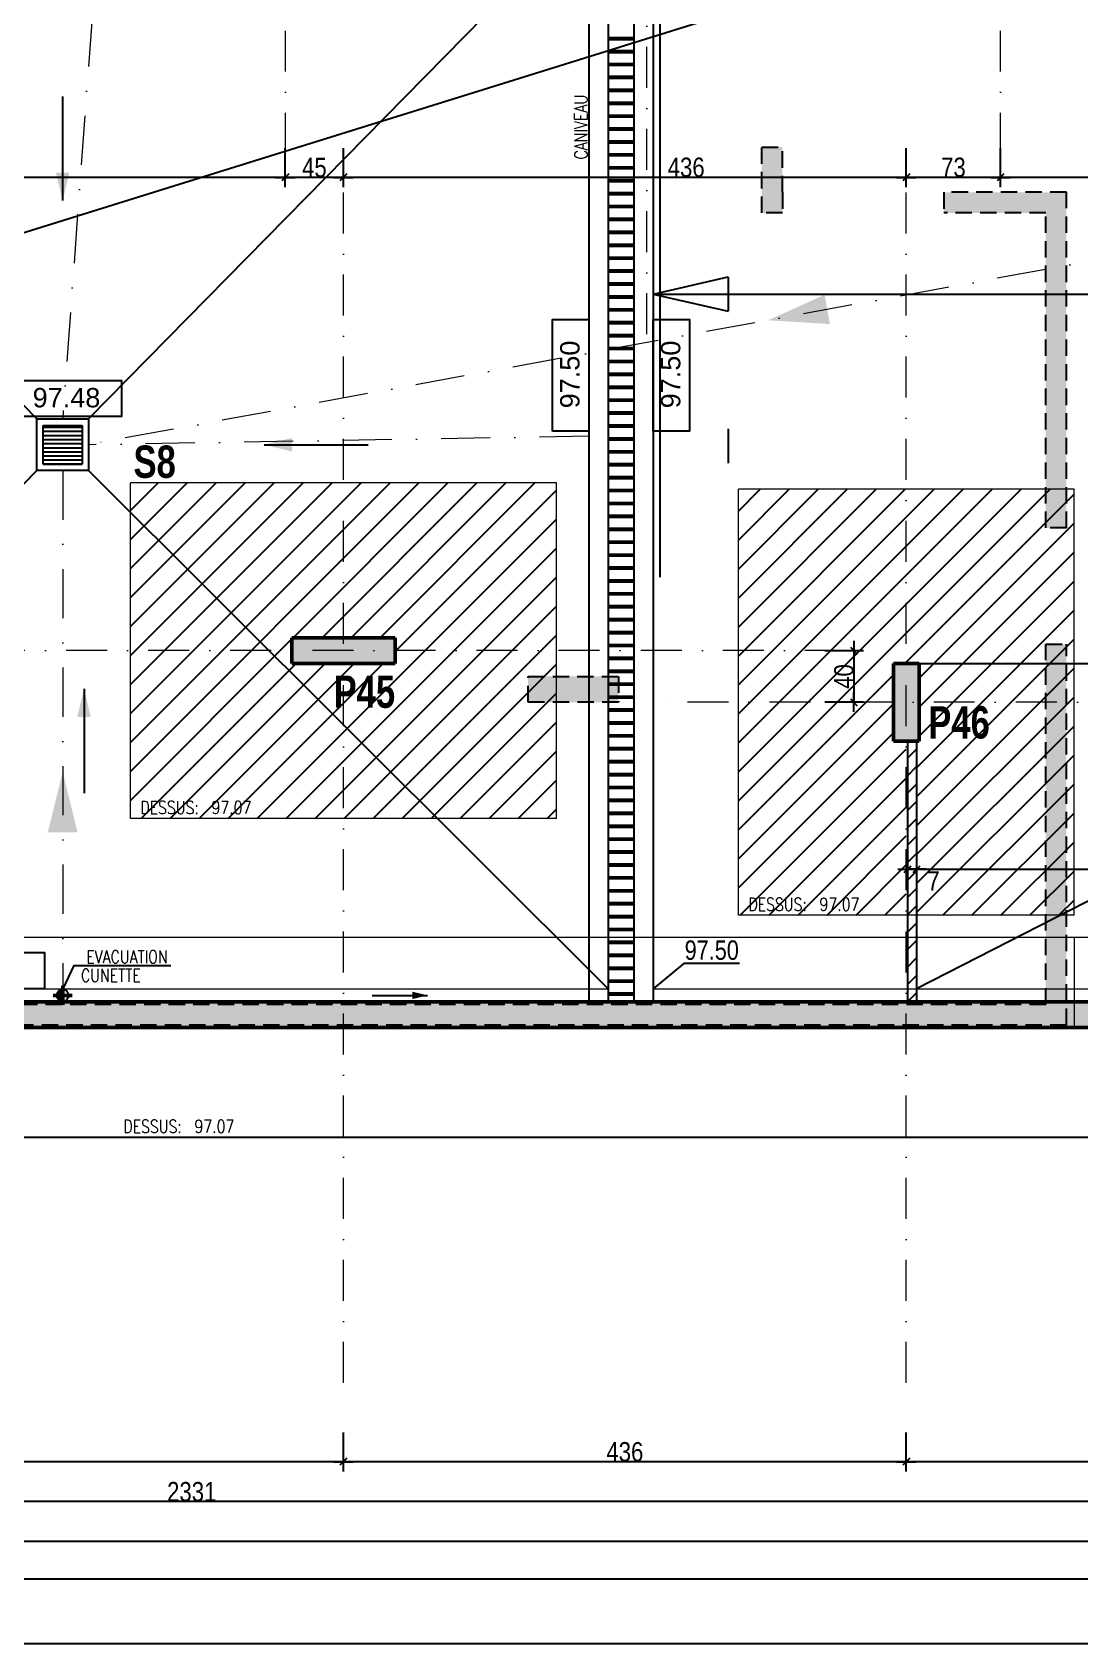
# Model space of a CAD drawing. Header units: centimetres. Extents: x 16433 to 114398, y -50094 to -12305.
# Drawn here: x 41350 to 42161, y -21057 to -19808 of the extents above; entities that cross this region are included whole.
import ezdxf
from ezdxf.enums import TextEntityAlignment as Align

# ---------------------------------------------------------------- set-up
doc = ezdxf.new("R2010")
doc.units = ezdxf.units.CM
doc.header["$LTSCALE"] = 0.5
for name, pattern in [('CACHEX2', [19.05, 12.7, -6.35]), ('TIRETPT2', [12.7, 6.35, -3.175, 0, -3.175]), ('TIRETPTX2', [50.8, 25.4, -12.7, 0, -12.7])]:
    doc.linetypes.add(name, pattern=pattern)
doc.layers.get('DEFPOINTS').update_dxf_attribs({"linetype": 'CONTINUOUS'})
for name, color, linetype in [('01_cloisons', 1, 'CONTINUOUS'), ('01_cote_gen', 4, 'CONTINUOUS'), ('01_linteaux', 2, 'CONTINUOUS'), ('01_murs_sup', 2, 'CACHEX2'), ('01_poch_murs', 253, 'CONTINUOUS'), ('01_poch_poteaux', 250, 'CONTINUOUS'), ('01_poch_Semelles', 253, 'CONTINUOUS'), ('01_resv', 32, 'CONTINUOUS'), ('01_texte', 230, 'CONTINUOUS'), ('AA_COTES', 2, 'CONTINUOUS')]:
    doc.layers.add(name, color=color, linetype=linetype)
for name, color, linetype, lineweight in [('01_murs_coup', 5, 'CONTINUOUS', 60), ('01_Reseaux', 5, 'TIRETPTX2', 18), ('01_sem', 42, 'CONTINUOUS', 15), ('01_tram_axes', 2, 'TIRETPTX2', 9)]:
    doc.layers.add(name, color=color, linetype=linetype, lineweight=lineweight)
doc.styles.add('ARIAL', font='arial.ttf')
doc.styles.add('impact', font='impact.ttf')
doc.styles.add('MATTE_TXT', font='arial.ttf')
doc.styles.add('SIMPLEX1', font='SIMPLEX.shx', dxfattribs={"width": 0.8, "height": 10})
doc.styles.add('STYLE2', font='ARIALN.TTF')
doc.dimstyles.new('JB50', dxfattribs={"dimscale": 0.1, "dimtxt": 150, "dimasz": 15, "dimexe": 0.1, "dimexo": 0.1, "dimgap": 0.09, "dimtad": 1, "dimdec": 1, "dimdsep": 46, "dimtxsty": 'STYLE2', "dimblk1": 'BOND_G', "dimblk2": 'BOND_D', "dimsah": 1, "dimcen": 1.5, "dimdle": 0.01, "dimse1": 1, "dimse2": 1, "dimclrd": 4, "dimclre": 2, "dimclrt": 6, "dimazin": 2, "dimtfac": 2.333333, "dimtdec": 1, "dimtix": 1, "dimtmove": 2, "dimatfit": 3, "dimldrblk": 'BOND_G', "dimfxl": 1, "dimtolj": 1, "dimtzin": 0, "dimarcsym": 0})

# ---------------------------------------------------------------- blocks, each defined once
blk = doc.blocks.new('BOND_G')
at = {"layer": 'AA_COTES', "color": 0}
for p, q in [((0, -5), (0, 15)), ((5, 0), (-5, 0)), ((1.77, 1.77), (-1.77, -1.77))]:
    blk.add_line(p, q, dxfattribs=at)
blk = doc.blocks.new('BOND_D')
at = {"layer": 'AA_COTES', "color": 0}
for p, q in [((5, 0), (-5, 0)), ((-1.77, -1.77), (1.77, 1.77)), ((0, 5), (0, -15))]:
    blk.add_line(p, q, dxfattribs=at)
blk = doc.blocks.new('*D151')
at = {"layer": '01_cote_gen', "color": 4, "lineweight": -2, "transparency": 16777216}
blk.add_line((42637.1, -20915.7), (42028.1, -20915.7), dxfattribs=at)
at = {"layer": 'DEFPOINTS', "color": 0, "transparency": 16777216}
for p in [(42026.6, -20829.3), (42638.6, -20829.3), (42026.6, -20915.7)]:
    blk.add_point(p, dxfattribs=at)
at = {"layer": '01_cote_gen', "color": 4, "lineweight": -2, "transparency": 16777216, "xscale": 1.5, "yscale": 1.5, "zscale": 1.5, "rotation": 180}
blk.add_blockref('BOND_D', (42026.6, -20915.7), dxfattribs=at)
at = {"layer": '01_cote_gen', "color": 4, "lineweight": -2, "transparency": 16777216, "xscale": 1.5, "yscale": 1.5, "zscale": 1.5}
blk.add_blockref('BOND_G', (42638.6, -20915.7), dxfattribs=at)
at = {"layer": '01_cote_gen', "color": 6, "transparency": 16777216, "insert": (42332.6, -20908.1), "char_height": 15, "attachment_point": 5, "style": 'STYLE2'}
blk.add_mtext('\\A1;612', dxfattribs=at)
blk = doc.blocks.new('*D152')
at = {"layer": '01_cote_gen', "color": 4, "lineweight": -2, "transparency": 16777216}
blk.add_line((42025.1, -20915.7), (41592.1, -20915.7), dxfattribs=at)
at = {"layer": 'DEFPOINTS', "color": 0, "transparency": 16777216}
for p in [(41590.6, -20815.5), (42026.6, -20829.3), (41590.6, -20915.7)]:
    blk.add_point(p, dxfattribs=at)
at = {"layer": '01_cote_gen', "color": 4, "lineweight": -2, "transparency": 16777216, "xscale": 1.5, "yscale": 1.5, "zscale": 1.5, "rotation": 180}
blk.add_blockref('BOND_D', (41590.6, -20915.7), dxfattribs=at)
at = {"layer": '01_cote_gen', "color": 4, "lineweight": -2, "transparency": 16777216, "xscale": 1.5, "yscale": 1.5, "zscale": 1.5}
blk.add_blockref('BOND_G', (42026.6, -20915.7), dxfattribs=at)
at = {"layer": '01_cote_gen', "color": 6, "transparency": 16777216, "insert": (41808.6, -20908.1), "char_height": 15, "attachment_point": 5, "style": 'STYLE2'}
blk.add_mtext('\\A1;436', dxfattribs=at)
blk = doc.blocks.new('*D153')
at = {"layer": '01_cote_gen', "color": 4, "lineweight": -2, "transparency": 16777216}
blk.add_line((41589.1, -20915.7), (40912.1, -20915.7), dxfattribs=at)
at = {"layer": 'DEFPOINTS', "color": 0, "transparency": 16777216}
for p in [(40910.6, -20815.5), (41590.6, -20815.5), (40910.6, -20915.7)]:
    blk.add_point(p, dxfattribs=at)
at = {"layer": '01_cote_gen', "color": 4, "lineweight": -2, "transparency": 16777216, "xscale": 1.5, "yscale": 1.5, "zscale": 1.5, "rotation": 180}
blk.add_blockref('BOND_D', (40910.6, -20915.7), dxfattribs=at)
at = {"layer": '01_cote_gen', "color": 4, "lineweight": -2, "transparency": 16777216, "xscale": 1.5, "yscale": 1.5, "zscale": 1.5}
blk.add_blockref('BOND_G', (41590.6, -20915.7), dxfattribs=at)
at = {"layer": '01_cote_gen', "color": 6, "transparency": 16777216, "insert": (41250.6, -20908.1), "char_height": 15, "attachment_point": 5, "style": 'STYLE2'}
blk.add_mtext('\\A1;680', dxfattribs=at)
blk = doc.blocks.new('*D155')
at = {"layer": '01_cote_gen', "color": 4, "lineweight": -2, "transparency": 16777216}
blk.add_line((42637.1, -20946.6), (40309.1, -20946.6), dxfattribs=at)
at = {"layer": 'DEFPOINTS', "color": 0, "transparency": 16777216}
for p in [(40307.6, -20893.2), (42638.6, -20893.2), (40307.6, -20946.6)]:
    blk.add_point(p, dxfattribs=at)
at = {"layer": '01_cote_gen', "color": 4, "lineweight": -2, "transparency": 16777216, "xscale": 1.5, "yscale": 1.5, "zscale": 1.5, "rotation": 180}
blk.add_blockref('BOND_D', (40307.6, -20946.6), dxfattribs=at)
at = {"layer": '01_cote_gen', "color": 4, "lineweight": -2, "transparency": 16777216, "xscale": 1.5, "yscale": 1.5, "zscale": 1.5}
blk.add_blockref('BOND_G', (42638.6, -20946.6), dxfattribs=at)
at = {"layer": '01_cote_gen', "color": 6, "transparency": 16777216, "insert": (41473.1, -20939), "char_height": 15, "attachment_point": 5, "style": 'STYLE2'}
blk.add_mtext('\\A1;2331', dxfattribs=at)
blk = doc.blocks.new('*D157')
at = {"layer": '01_cote_gen', "color": 4, "lineweight": -2, "transparency": 16777216}
blk.add_line((44714.1, -20977.4), (39960.1, -20977.4), dxfattribs=at)
at = {"layer": 'DEFPOINTS', "color": 0, "transparency": 16777216}
for p in [(39958.6, -20954.1), (44715.6, -20954.1), (39958.6, -20977.4)]:
    blk.add_point(p, dxfattribs=at)
at = {"layer": '01_cote_gen', "color": 4, "lineweight": -2, "transparency": 16777216, "xscale": 1.5, "yscale": 1.5, "zscale": 1.5, "rotation": 180}
blk.add_blockref('BOND_D', (39958.6, -20977.4), dxfattribs=at)
at = {"layer": '01_cote_gen', "color": 4, "lineweight": -2, "transparency": 16777216, "xscale": 1.5, "yscale": 1.5, "zscale": 1.5}
blk.add_blockref('BOND_G', (44715.6, -20977.4), dxfattribs=at)
at = {"layer": '01_cote_gen', "color": 6, "transparency": 16777216, "insert": (42337.1, -20969.8), "char_height": 15, "attachment_point": 5, "style": 'STYLE2'}
blk.add_mtext('\\A1;4757', dxfattribs=at)
blk = doc.blocks.new('*D165')
at = {"layer": '01_cote_gen', "color": 4, "lineweight": -2, "transparency": 16777216}
blk.add_line((42635.1, -19920.9), (42101.1, -19920.9), dxfattribs=at)
at = {"layer": 'DEFPOINTS', "color": 0, "transparency": 16777216}
for p in [(42099.6, -19812.3), (42636.6, -19854.8), (42099.6, -19920.9)]:
    blk.add_point(p, dxfattribs=at)
at = {"layer": '01_cote_gen', "color": 4, "lineweight": -2, "transparency": 16777216, "xscale": 1.5, "yscale": 1.5, "zscale": 1.5, "rotation": 180}
blk.add_blockref('BOND_D', (42099.6, -19920.9), dxfattribs=at)
at = {"layer": '01_cote_gen', "color": 4, "lineweight": -2, "transparency": 16777216, "xscale": 1.5, "yscale": 1.5, "zscale": 1.5}
blk.add_blockref('BOND_G', (42636.6, -19920.9), dxfattribs=at)
at = {"layer": '01_cote_gen', "color": 6, "transparency": 16777216, "insert": (42368.1, -19913.2), "char_height": 15, "attachment_point": 5, "style": 'STYLE2'}
blk.add_mtext('\\A1;537', dxfattribs=at)
blk = doc.blocks.new('*D167')
at = {"layer": '01_cote_gen', "color": 4, "lineweight": -2, "transparency": 16777216}
blk.add_line((42098.1, -19920.9), (42028.1, -19920.9), dxfattribs=at)
at = {"layer": 'DEFPOINTS', "color": 0, "transparency": 16777216}
for p in [(42099.6, -19875.3), (42026.6, -19902.6), (42026.6, -19920.9)]:
    blk.add_point(p, dxfattribs=at)
at = {"layer": '01_cote_gen', "color": 4, "lineweight": -2, "transparency": 16777216, "xscale": 1.5, "yscale": 1.5, "zscale": 1.5, "rotation": 180}
blk.add_blockref('BOND_D', (42026.6, -19920.9), dxfattribs=at)
at = {"layer": '01_cote_gen', "color": 4, "lineweight": -2, "transparency": 16777216, "xscale": 1.5, "yscale": 1.5, "zscale": 1.5}
blk.add_blockref('BOND_G', (42099.6, -19920.9), dxfattribs=at)
at = {"layer": '01_cote_gen', "color": 6, "transparency": 16777216, "insert": (42063.1, -19913.2), "char_height": 15, "attachment_point": 5, "style": 'STYLE2'}
blk.add_mtext('\\A1;73', dxfattribs=at)
blk = doc.blocks.new('*D168')
at = {"layer": '01_cote_gen', "color": 4, "lineweight": -2, "transparency": 16777216}
blk.add_line((42025.1, -19920.9), (41592.1, -19920.9), dxfattribs=at)
at = {"layer": 'DEFPOINTS', "color": 0, "transparency": 16777216}
for p in [(42026.6, -19902.6), (41590.6, -19920.9), (41590.6, -19938.5)]:
    blk.add_point(p, dxfattribs=at)
at = {"layer": '01_cote_gen', "color": 4, "lineweight": -2, "transparency": 16777216, "xscale": 1.5, "yscale": 1.5, "zscale": 1.5, "rotation": 180}
blk.add_blockref('BOND_D', (41590.6, -19920.9), dxfattribs=at)
at = {"layer": '01_cote_gen', "color": 4, "lineweight": -2, "transparency": 16777216, "xscale": 1.5, "yscale": 1.5, "zscale": 1.5}
blk.add_blockref('BOND_G', (42026.6, -19920.9), dxfattribs=at)
at = {"layer": '01_cote_gen', "color": 6, "transparency": 16777216, "insert": (41856.1, -19913.2), "char_height": 15, "attachment_point": 5, "style": 'STYLE2'}
blk.add_mtext('\\A1;436', dxfattribs=at)
blk = doc.blocks.new('*D169')
at = {"layer": '01_cote_gen', "color": 4, "lineweight": -2, "transparency": 16777216}
blk.add_line((41589.1, -19920.9), (41547.1, -19920.9), dxfattribs=at)
at = {"layer": 'DEFPOINTS', "color": 0, "transparency": 16777216}
for p in [(41545.6, -19902.6), (41545.6, -19920.9), (41590.6, -19965.6)]:
    blk.add_point(p, dxfattribs=at)
at = {"layer": '01_cote_gen', "color": 4, "lineweight": -2, "transparency": 16777216, "xscale": 1.5, "yscale": 1.5, "zscale": 1.5, "rotation": 180}
blk.add_blockref('BOND_D', (41545.6, -19920.9), dxfattribs=at)
at = {"layer": '01_cote_gen', "color": 4, "lineweight": -2, "transparency": 16777216, "xscale": 1.5, "yscale": 1.5, "zscale": 1.5}
blk.add_blockref('BOND_G', (41590.6, -19920.9), dxfattribs=at)
at = {"layer": '01_cote_gen', "color": 6, "transparency": 16777216, "insert": (41568.1, -19913.3), "char_height": 15, "attachment_point": 5, "style": 'STYLE2'}
blk.add_mtext('\\A1;45', dxfattribs=at)
blk = doc.blocks.new('*D170')
at = {"layer": '01_cote_gen', "color": 4, "lineweight": -2, "transparency": 16777216}
blk.add_line((41544.1, -19920.9), (40942.1, -19920.9), dxfattribs=at)
at = {"layer": 'DEFPOINTS', "color": 0, "transparency": 16777216}
for p in [(40940.6, -19829.7), (41545.6, -19854.8), (40940.6, -19920.9)]:
    blk.add_point(p, dxfattribs=at)
at = {"layer": '01_cote_gen', "color": 4, "lineweight": -2, "transparency": 16777216, "xscale": 1.5, "yscale": 1.5, "zscale": 1.5, "rotation": 180}
blk.add_blockref('BOND_D', (40940.6, -19920.9), dxfattribs=at)
at = {"layer": '01_cote_gen', "color": 4, "lineweight": -2, "transparency": 16777216, "xscale": 1.5, "yscale": 1.5, "zscale": 1.5}
blk.add_blockref('BOND_G', (41545.6, -19920.9), dxfattribs=at)
at = {"layer": '01_cote_gen', "color": 6, "transparency": 16777216, "insert": (41243.1, -19913.2), "char_height": 15, "attachment_point": 5, "style": 'STYLE2'}
blk.add_mtext('\\A1;605', dxfattribs=at)
blk = doc.blocks.new('*D329')
at = {"layer": '01_cote_gen', "color": 4, "lineweight": -2, "transparency": 16777216}
blk.add_line((41986, -20289), (41986, -20326), dxfattribs=at)
at = {"layer": 'DEFPOINTS', "color": 0, "transparency": 16777216}
for p in [(41969.6, -20287.5), (41979, -20327.5), (41986, -20327.5)]:
    blk.add_point(p, dxfattribs=at)
at = {"layer": '01_cote_gen', "color": 4, "lineweight": -2, "transparency": 16777216, "xscale": 1.5, "yscale": 1.5, "zscale": 1.5}
for name, p, rotation in [('BOND_G', (41986, -20287.5), 90), ('BOND_D', (41986, -20327.5), 270)]:
    blk.add_blockref(name, p, dxfattribs=dict(at, rotation=rotation))
at = {"layer": '01_cote_gen', "color": 6, "transparency": 16777216, "insert": (41978.3, -20307.5), "char_height": 15, "attachment_point": 5, "rotation": 90, "style": 'STYLE2'}
blk.add_mtext('\\A1;40', dxfattribs=at)
blk = doc.blocks.new('*D517')
at = {"layer": '01_cote_gen', "color": 4, "lineweight": -2, "transparency": 16777216}
blk.add_line((42036.1, -20456.7), (42622.1, -20456.7), dxfattribs=at)
at = {"layer": 'DEFPOINTS', "color": 0, "transparency": 16777216}
for p in [(42623.6, -20456.7), (42034.6, -20472.5), (42623.6, -20482.2)]:
    blk.add_point(p, dxfattribs=at)
at = {"layer": '01_cote_gen', "color": 4, "lineweight": -2, "transparency": 16777216, "xscale": 1.5, "yscale": 1.5, "zscale": 1.5, "rotation": 180}
blk.add_blockref('BOND_G', (42034.6, -20456.7), dxfattribs=at)
at = {"layer": '01_cote_gen', "color": 4, "lineweight": -2, "transparency": 16777216, "xscale": 1.5, "yscale": 1.5, "zscale": 1.5}
blk.add_blockref('BOND_D', (42623.6, -20456.7), dxfattribs=at)
at = {"layer": '01_cote_gen', "color": 6, "transparency": 16777216, "insert": (42329.1, -20449), "char_height": 15, "attachment_point": 5, "style": 'STYLE2'}
blk.add_mtext('\\A1;589', dxfattribs=at)
blk = doc.blocks.new('*D532')
at = {"layer": '01_cote_gen', "color": 4, "lineweight": -2, "transparency": 16777216}
blk.add_line((42029.1, -20456.7), (42033.1, -20456.7), dxfattribs=at)
at = {"layer": 'DEFPOINTS', "color": 0, "transparency": 16777216}
for p in [(42034.6, -20456.7), (42034.6, -20469.2), (42027.6, -20473)]:
    blk.add_point(p, dxfattribs=at)
at = {"layer": '01_cote_gen', "color": 4, "lineweight": -2, "transparency": 16777216, "xscale": 1.5, "yscale": 1.5, "zscale": 1.5, "rotation": 180}
blk.add_blockref('BOND_G', (42027.6, -20456.7), dxfattribs=at)
at = {"layer": '01_cote_gen', "color": 4, "lineweight": -2, "transparency": 16777216, "xscale": 1.5, "yscale": 1.5, "zscale": 1.5}
blk.add_blockref('BOND_D', (42034.6, -20456.7), dxfattribs=at)
at = {"layer": '01_cote_gen', "color": 6, "transparency": 16777216, "insert": (42047.7, -20465.9), "char_height": 15, "attachment_point": 5, "style": 'STYLE2'}
blk.add_mtext('\\A1;7', dxfattribs=at)

msp = doc.modelspace()

# ---------------------------------------------------------------- hatches: boundary and pattern name
at = {"layer": '01_murs_sup'}
h = msp.add_hatch(dxfattribs=at)
h.set_pattern_fill('DASH', color=256, scale=2.5, angle=135)
h.set_pattern_definition([(135, (25186.803, -57921.042), (-11.2253202, 2e-15), [7.9375, -7.9375])])
h.paths.add_polyline_path([(41233.633, -19703.484), (41233.633, -19683.484), (41215.633, -19683.484), (41215.633, -19703.484), (41113.633, -19703.484), (41113.633, -19721.484), (41308.633, -19721.484), (41308.633, -20561.484), (41014.633, -20561.484), (41014.633, -20537.484), (40998.633, -20537.484), (40998.633, -20577.484), (42150.633, -20577.484), (42150.633, -20282.484), (42134.633, -20282.484), (42134.633, -20561.484), (41328.633, -20561.484), (41328.633, -19703.484)])
h.paths.add_polyline_path([(41733.633, -20307.484), (41733.633, -20327.484), (41803.633, -20327.484), (41803.633, -20307.484)], flags=17)
h.paths.add_polyline_path([(41914.633, -19897.484), (41914.633, -19948.484), (41930.633, -19948.484), (41930.633, -19932.484), (41930.633, -19897.484)], flags=17)
h.paths.add_polyline_path([(42055.633, -19932.484), (42055.633, -19948.484), (42134.633, -19948.484), (42134.633, -20192.484), (42150.633, -20192.484), (42150.633, -19932.484)], flags=17)
h.paths.add_polyline_path([(41770.633, -19557.484), (41770.633, -19367.484), (41754.633, -19367.484), (41754.633, -19555.484), (40915.633, -19555.484), (40915.633, -19333.484), (40897.633, -19333.484), (40897.633, -19573.484), (41215.633, -19573.484), (41215.633, -19580.484), (41233.633, -19580.484), (41233.633, -19573.484), (41914.633, -19573.484), (41914.633, -19617.484), (41930.633, -19617.484), (41930.633, -19557.484)])
h.paths.add_polyline_path([(41590.633, -19211.484), (41590.633, -19197.484), (41574.633, -19197.484), (41574.633, -19227.484), (41754.633, -19227.484), (41754.633, -19277.484), (41770.633, -19277.484), (41770.633, -19211.484)])
h.paths.add_polyline_path([(40875.633, -18841.484), (40875.633, -18859.484), (40897.633, -18859.484), (40897.633, -19230.484), (40915.633, -19230.484), (40915.633, -18859.484), (41574.633, -18859.484), (41574.633, -18897.484), (41590.633, -18897.484), (41590.633, -18857.484), (41770.633, -18857.484), (41770.633, -18762.484), (41754.633, -18762.484), (41754.633, -18841.484)])
h.paths.add_polyline_path([(41754.633, -18477.484), (41754.633, -18637.484), (41770.633, -18637.484), (41770.633, -18477.484)])
h.paths.add_polyline_path([(41685.633, -18137.484), (41685.633, -18153.484), (41754.633, -18153.484), (41754.633, -18297.484), (41770.633, -18297.484), (41770.633, -18137.484)])
h.paths.add_polyline_path([(41344.633, -18057.484), (41344.633, -18153.484), (41505.633, -18153.484), (41505.633, -18137.484), (41360.633, -18137.484), (41360.633, -18057.484)])
h.paths.add_polyline_path([(41185.633, -18371.484), (41185.633, -18486.484), (41205.633, -18486.484), (41205.633, -18371.484)], flags=17)
h.paths.add_polyline_path([(40485.633, -17917.484), (40485.633, -18287.484), (39976.633, -18287.484), (39976.633, -18082.484), (39960.633, -18082.484), (39960.633, -18328.484), (39976.633, -18328.484), (39976.633, -18307.484), (40483.633, -18307.484), (40483.633, -18697.484), (39976.633, -18697.484), (39976.633, -18678.484), (39960.633, -18678.484), (39960.633, -18718.484), (39976.633, -18718.484), (39976.633, -18715.484), (40483.633, -18715.484), (40483.633, -18841.484), (39976.633, -18841.484), (39976.633, -18821.484), (39960.633, -18821.484), (39960.633, -19249.747), (39976.633, -19249.747), (39976.633, -19207.484), (40005.633, -19207.484), (40005.633, -19189.484), (39976.633, -19189.484), (39976.633, -18859.484), (40501.633, -18859.484), (40501.633, -18774.484), (40749.633, -18774.484), (40749.633, -18936.484), (40767.633, -18936.484), (40767.633, -18859.484), (40772.633, -18859.484), (40772.633, -18841.484), (40767.633, -18841.484), (40767.633, -18756.484), (40501.633, -18756.484), (40501.633, -18465.484), (40785.633, -18465.484), (40785.633, -18447.484), (40501.633, -18447.484), (40501.633, -17933.484), (40765.633, -17933.484), (40765.633, -18354.484), (40785.633, -18354.484), (40785.633, -17933.484), (41344.633, -17933.484), (41344.633, -17967.484), (41360.633, -17967.484), (41360.633, -17917.484)])
at = {"layer": '01_poch_murs'}
h = msp.add_hatch(color=256, dxfattribs=at)
h.dxf.hatch_style = 1
h.paths.add_polyline_path([(40428.633, -19154.484), (39978.633, -19154.484), (39978.633, -18859.484), (40870.633, -18859.484), (40870.633, -18841.484), (39978.633, -18841.484), (39978.633, -18715.484), (40870.633, -18715.484), (40870.633, -18697.484), (39978.633, -18697.484), (39978.633, -18307.484), (40950.633, -18307.484), (40950.633, -18282.485), (40930.633, -18282.484), (40930.633, -18287.484), (40505.633, -18287.484), (40505.633, -17937.484), (40930.633, -17937.484), (40930.633, -18099.484), (40950.633, -18099.484), (40950.633, -17603.484), (41295.633, -17603.484), (41295.633, -17918.484), (41313.633, -17918.484), (41313.633, -17603.484), (41313.633, -17583.484), (40930.633, -17583.484), (40930.633, -17917.484), (40485.633, -17917.484), (40485.633, -18287.484), (39978.633, -18287.484), (39978.633, -18082.484), (39960.633, -18082.484), (39960.633, -20297.466), (40307.633, -20297.484), (40307.633, -20579.484), (42636.633, -20579.484), (42636.633, -20559.484), (42616.632, -20559.484), (42036.633, -20559.484), (40327.633, -20559.484), (40327.633, -20277.485), (39978.633, -20277.467), (39978.633, -19396.747), (39985.633, -19396.747), (39985.633, -19242.747), (39978.633, -19242.747), (39978.633, -19172.484), (40428.633, -19172.484)])
h = msp.add_hatch(dxfattribs=at)
h.set_pattern_fill('ANSI31', color=256, scale=3)
h.set_pattern_definition([(45, (-10233.557, 8782.937), (-6.7351921, 6.7351921), [])])
h.paths.add_polyline_path([(42034.633, -20357.484), (42027.633, -20357.484), (42027.633, -20559.484), (42034.633, -20559.484)])
at = {"layer": '01_poch_poteaux'}
h = msp.add_hatch(color=256, dxfattribs=at)
h.dxf.hatch_style = 1
h.paths.add_polyline_path([(41630.633, -20277.484), (41590.633, -20277.484), (41590.633, -20287.484), (41630.633, -20287.484)])
h.paths.add_polyline_path([(41590.633, -20277.484), (41550.633, -20277.484), (41550.633, -20287.484), (41590.633, -20287.484)])
h.paths.add_polyline_path([(41590.633, -20287.484), (41550.633, -20287.484), (41550.633, -20297.484), (41590.633, -20297.484)])
h.paths.add_polyline_path([(41630.633, -20287.484), (41590.633, -20287.484), (41590.633, -20297.484), (41630.633, -20297.484)])
h = msp.add_hatch(color=256, dxfattribs=at)
h.dxf.hatch_style = 1
h.paths.add_polyline_path([(42026.633, -20297.484), (42016.633, -20297.484), (42016.633, -20327.484), (42026.633, -20327.484)])
h.paths.add_polyline_path([(42036.633, -20297.484), (42026.633, -20297.484), (42026.633, -20327.484), (42036.633, -20327.484)])
h.paths.add_polyline_path([(42036.633, -20327.484), (42026.633, -20327.484), (42026.633, -20357.484), (42036.633, -20357.484)])
h.paths.add_polyline_path([(42026.633, -20327.484), (42016.633, -20327.484), (42016.633, -20357.484), (42026.633, -20357.484)])
at = {"layer": '01_poch_Semelles', "linetype": 'CACHEX2', "ltscale": 2}
h = msp.add_hatch(dxfattribs=at)
h.set_pattern_fill('ANSI31', color=256, scale=5)
h.paths.add_polyline_path([(41590.633, -20157.484), (41425.633, -20157.484), (41425.633, -20180.403), (41532.98, -20287.484), (41550.633, -20287.484), (41550.633, -20277.484), (41590.633, -20277.484)])
h.paths.add_polyline_path([(41425.633, -20180.403), (41425.633, -20287.484), (41532.98, -20287.484)], flags=17)
h.paths.add_polyline_path([(41590.633, -20344.994), (41532.98, -20287.484), (41425.633, -20287.484), (41425.633, -20417.484), (41590.633, -20417.484)])
h.paths.add_polyline_path([(41590.633, -20344.994), (41590.633, -20417.484), (41663.304, -20417.484)], flags=17)
h.paths.add_polyline_path([(41755.633, -20287.484), (41630.633, -20287.484), (41630.633, -20297.484), (41590.633, -20297.484), (41590.633, -20344.994), (41663.304, -20417.484), (41755.633, -20417.484)])
h.paths.add_polyline_path([(41755.633, -20157.484), (41590.633, -20157.484), (41590.633, -20277.484), (41630.633, -20277.484), (41630.633, -20287.484), (41755.633, -20287.484)])
h.paths.add_polyline_path([(41590.633, -20297.484), (41550.633, -20297.484), (41550.633, -20287.484), (41532.98, -20287.484), (41590.633, -20344.994)], flags=17)
h.paths.add_polyline_path([(41485.34, -20416.14), (41522.34, -20416.14), (41522.34, -20401.14), (41485.34, -20401.14)], flags=24)
h.paths.add_polyline_path([(41429.817, -20416.14), (41482.055, -20416.14), (41482.055, -20401.14), (41429.817, -20401.14)], flags=24)
h.paths.add_polyline_path([(41576.123, -20339.433), (41637.503, -20339.433), (41637.503, -20301.215), (41576.123, -20301.215)], flags=9)
h = msp.add_hatch(dxfattribs=at)
h.set_pattern_fill('ANSI31', color=256, scale=5)
h.paths.add_polyline_path([(42026.633, -20162.484), (41896.633, -20162.484), (41896.633, -20327.484), (42016.633, -20327.484), (42016.633, -20297.484), (42026.633, -20297.484)])
h.paths.add_polyline_path([(42156.633, -20162.484), (42026.633, -20162.484), (42026.633, -20297.484), (42036.633, -20297.484), (42156.633, -20297.484)])
h.paths.add_polyline_path([(42156.633, -20297.484), (42036.633, -20297.484), (42036.633, -20327.484), (42156.633, -20327.484)])
h.paths.add_polyline_path([(42026.633, -20357.484), (42016.633, -20357.484), (42016.633, -20327.484), (41896.633, -20327.484), (41896.633, -20492.484), (42026.633, -20492.484)])
h.paths.add_polyline_path([(42156.633, -20327.484), (42036.633, -20327.484), (42036.633, -20357.484), (42034.633, -20357.484), (42034.633, -20492.484), (42146.084, -20492.484), (42156.633, -20487.089)])
h.paths.add_polyline_path([(41993.827, -20320.463), (41993.827, -20293.85), (41962.599, -20293.85), (41962.599, -20320.463)], flags=24)
h.paths.add_polyline_path([(41956.34, -20491.14), (41993.34, -20491.14), (41993.34, -20476.14), (41956.34, -20476.14)], flags=24)
h.paths.add_polyline_path([(41900.817, -20491.14), (41953.055, -20491.14), (41953.055, -20476.14), (41900.817, -20476.14)], flags=24)
h.paths.add_polyline_path([(42036.544, -20363.334), (42098.326, -20363.334), (42098.326, -20324.375), (42036.544, -20324.375)], flags=9)
at = {"layer": '01_resv'}
h = msp.add_hatch(color=256, dxfattribs=at)
h.dxf.hatch_style = 1
h.paths.add_polyline_path([(41374.505, -20550.073, 0.07554564), (41373.133, -20549.864), (41373.133, -20551.423, -0.09298551)])
h.paths.add_polyline_path([(41373.133, -20551.423), (41373.133, -20549.864, 0.40472605), (41368.515, -20554.334), (41368.682, -20554.484), (41372.197, -20554.484, -0.15699849)])
h.paths.add_polyline_path([(41368.682, -20554.484), (41368.513, -20554.484, 0.41421356), (41373.133, -20559.104), (41373.133, -20558.491)])
h.paths.add_polyline_path([(41372.197, -20554.484), (41368.682, -20554.484), (41373.133, -20558.491), (41373.133, -20557.389, -0.14933718)], flags=17)
h.paths.add_polyline_path([(41373.133, -20557.389), (41373.133, -20558.491), (41373.766, -20559.061, 0.05019624), (41374.665, -20558.843, -0.10219071)])
h.paths.add_polyline_path([(41373.133, -20558.491), (41373.133, -20559.104, 0.03438011), (41373.766, -20559.061)])
at = {"layer": '01_texte'}
h = msp.add_hatch(dxfattribs=at)
h.set_pattern_fill('LINE', color=256, angle=180, style=0)
h.set_pattern_definition([(180, (42416.6325, -20142.9842), (-4e-16, -3.175), [])])
h.paths.add_polyline_path([(41388.133, -20142.984), (41388.133, -20112.984), (41358.133, -20112.984), (41358.133, -20142.984)])

# ---------------------------------------------------------------- linework, layer by layer
at = {"layer": '01_cloisons'}
for p, q in [((42027.633, -20357.484), (42027.633, -20559.484)), ((42027.633, -20357.484), (42034.633, -20357.484)), ((42034.633, -20357.484), (42034.633, -20559.484)), ((42027.633, -20559.484), (42034.633, -20559.484))]:
    msp.add_line(p, q, dxfattribs=at)
at = {"layer": '01_cote_gen'}
msp.add_line((47895.797, -21056.715), (38882.394, -21056.715), dxfattribs=at)
at = {"layer": '01_linteaux'}
for p, q in [((41780.633, -19683.484), (41780.633, -20559.484)), ((41795.633, -19698.484), (41795.633, -20559.484)), ((41815.633, -19698.484), (41815.633, -20559.484)), ((41830.633, -19698.484), (41830.633, -20559.484))]:
    msp.add_line(p, q, dxfattribs=at)
at = {"layer": '01_murs_coup', "linetype": 'Continuous', "lineweight": 50}
for p, q in [((41550.633, -20297.484), (41550.633, -20277.484)), ((41550.633, -20277.484), (41630.633, -20277.484)), ((41630.633, -20277.484), (41630.633, -20297.484)), ((41630.633, -20297.484), (41550.633, -20297.484)), ((42016.633, -20297.484), (42016.633, -20357.484)), ((42036.633, -20297.484), (42016.633, -20297.484)), ((42036.633, -20297.484), (42036.633, -20357.484)), ((42016.633, -20357.484), (42036.633, -20357.484)), ((40327.633, -20559.484), (42036.633, -20559.484)), ((42036.633, -20559.484), (42616.632, -20559.484)), ((40307.633, -20579.484), (42636.494, -20579.484))]:
    msp.add_line(p, q, dxfattribs=at)
at = {"layer": '01_murs_sup', "ltscale": 2}
for p, q in [((41914.633, -19948.484), (41914.633, -19897.484)), ((41914.633, -19897.484), (41930.633, -19897.484)), ((41930.633, -19932.484), (41930.633, -19897.484)), ((41930.633, -19932.484), (41930.633, -19948.484)), ((42150.633, -19932.484), (42055.633, -19932.484)), ((42055.633, -19932.484), (42055.633, -19948.484)), ((42150.633, -20192.484), (42150.633, -19932.484)), ((41930.633, -19948.484), (41914.633, -19948.484)), ((42134.633, -19948.484), (42055.633, -19948.484)), ((42134.633, -20192.484), (42134.633, -19948.484)), ((42150.633, -20192.484), (42134.633, -20192.484)), ((42134.633, -20561.484), (42134.633, -20282.484)), ((42134.633, -20282.484), (42150.633, -20282.484)), ((42150.633, -20577.484), (42150.633, -20282.484)), ((41733.633, -20327.484), (41733.633, -20307.484)), ((41733.633, -20307.484), (41803.633, -20307.484)), ((41803.633, -20307.484), (41803.633, -20327.484)), ((41803.633, -20327.484), (41733.633, -20327.484)), ((42134.633, -20561.484), (41328.633, -20561.484)), ((42150.633, -20577.484), (40998.633, -20577.484))]:
    msp.add_line(p, q, dxfattribs=at)
at = {"layer": '01_poch_murs'}
msp.add_line((37832.394, -21056.715), (64082.109, -12882.714), dxfattribs=at)
at = {"layer": '01_poch_murs', "const_width": 3}
for points in [[(41795.633, -19813.484), (41815.633, -19813.484)], [(41795.633, -19823.484), (41815.633, -19823.484)], [(41795.633, -19833.484), (41815.633, -19833.484)], [(41795.633, -19843.484), (41815.633, -19843.484)], [(41795.633, -19853.484), (41815.633, -19853.484)], [(41795.633, -19863.484), (41815.633, -19863.484)], [(41795.633, -19873.484), (41815.633, -19873.484)], [(41795.633, -19883.484), (41815.633, -19883.484)], [(41795.633, -19893.484), (41815.633, -19893.484)], [(41795.633, -19903.484), (41815.633, -19903.484)], [(41795.633, -19913.484), (41815.633, -19913.484)], [(41795.633, -19923.484), (41815.633, -19923.484)], [(41795.633, -19933.484), (41815.633, -19933.484)], [(41795.633, -19943.484), (41815.633, -19943.484)], [(41795.633, -19953.484), (41815.633, -19953.484)], [(41795.633, -19963.484), (41815.633, -19963.484)], [(41795.633, -19973.484), (41815.633, -19973.484)], [(41795.633, -19983.484), (41815.633, -19983.484)], [(41795.633, -19993.484), (41815.633, -19993.484)], [(41795.633, -20003.484), (41815.633, -20003.484)], [(41795.633, -20013.484), (41815.633, -20013.484)], [(41795.633, -20023.484), (41815.633, -20023.484)], [(41795.633, -20033.484), (41815.633, -20033.484)], [(41795.633, -20043.484), (41815.633, -20043.484)], [(41795.633, -20053.484), (41815.633, -20053.484)], [(41795.633, -20063.484), (41815.633, -20063.484)], [(41795.633, -20073.484), (41815.633, -20073.484)], [(41795.633, -20083.484), (41815.633, -20083.484)], [(41795.633, -20093.484), (41815.633, -20093.484)], [(41795.633, -20103.484), (41815.633, -20103.484)], [(41795.633, -20113.484), (41815.633, -20113.484)], [(41795.633, -20123.484), (41815.633, -20123.484)], [(41795.633, -20133.484), (41815.633, -20133.484)], [(41795.633, -20143.484), (41815.633, -20143.484)], [(41795.633, -20153.484), (41815.633, -20153.484)], [(41795.633, -20163.484), (41815.633, -20163.484)], [(41795.633, -20173.484), (41815.633, -20173.484)], [(41795.633, -20183.484), (41815.633, -20183.484)], [(41795.633, -20193.484), (41815.633, -20193.484)], [(41795.633, -20203.484), (41815.633, -20203.484)], [(41795.633, -20213.484), (41815.633, -20213.484)], [(41795.633, -20223.484), (41815.633, -20223.484)], [(41795.633, -20233.484), (41815.633, -20233.484)], [(41795.633, -20243.484), (41815.633, -20243.484)], [(41795.633, -20253.484), (41815.633, -20253.484)], [(41795.633, -20263.484), (41815.633, -20263.484)], [(41795.633, -20273.484), (41815.633, -20273.484)], [(41795.633, -20283.484), (41815.633, -20283.484)], [(41795.633, -20293.484), (41815.633, -20293.484)], [(41795.633, -20303.484), (41815.633, -20303.484)], [(41795.633, -20313.484), (41815.633, -20313.484)], [(41795.633, -20323.484), (41815.633, -20323.484)], [(41795.633, -20333.484), (41815.633, -20333.484)], [(41795.633, -20343.484), (41815.633, -20343.484)], [(41795.633, -20353.484), (41815.633, -20353.484)], [(41795.633, -20363.484), (41815.633, -20363.484)], [(41795.633, -20373.484), (41815.633, -20373.484)], [(41795.633, -20383.484), (41815.633, -20383.484)], [(41795.633, -20393.484), (41815.633, -20393.484)], [(41795.633, -20403.484), (41815.633, -20403.484)], [(41795.633, -20413.484), (41815.633, -20413.484)], [(41795.633, -20423.484), (41815.633, -20423.484)], [(41795.633, -20433.484), (41815.633, -20433.484)], [(41795.633, -20443.484), (41815.633, -20443.484)], [(41795.633, -20453.484), (41815.633, -20453.484)], [(41795.633, -20463.484), (41815.633, -20463.484)], [(41795.633, -20473.484), (41815.633, -20473.484)], [(41795.633, -20483.484), (41815.633, -20483.484)], [(41795.633, -20493.484), (41815.633, -20493.484)], [(41795.633, -20503.484), (41815.633, -20503.484)], [(41795.633, -20513.484), (41815.633, -20513.484)], [(41795.633, -20523.484), (41815.633, -20523.484)], [(41795.633, -20533.484), (41815.633, -20533.484)], [(41795.633, -20543.484), (41815.633, -20543.484)], [(41795.633, -20553.484), (41815.633, -20553.484)]]:
    msp.add_lwpolyline(points, dxfattribs=at)
at = {"layer": '01_Reseaux', "ltscale": 3}
for p, q in [((41451.453, -19036.185), (41373.133, -20107.984)), ((42209.612, -19978.484), (41393.133, -20127.984)), ((41780.633, -20121.484), (41393.133, -20127.984)), ((41373.133, -20147.984), (41373.133, -20549.484))]:
    msp.add_line(p, q, dxfattribs=at)
for points in [[(41919.563, -20031.593), (41963.309, -20011.867), (41965.385, -20023.203)], [(41919.563, -20031.593), (41967.461, -20034.539), (41965.385, -20023.203)], [(41373.133, -20381.529), (41361.608, -20428.113), (41373.133, -20428.113)], [(41373.133, -20381.529), (41384.657, -20428.113), (41373.133, -20428.113)]]:
    msp.add_solid(points, dxfattribs=at)
at = {"layer": '01_resv', "linetype": 'Continuous', "lineweight": 50}
for p, q in [((41380.396, -20554.484), (41365.869, -20554.484)), ((41373.133, -20547.22), (41373.133, -20561.748))]:
    msp.add_line(p, q, dxfattribs=at)
at = {"layer": '01_resv'}
msp.add_circle((41373.133, -20554.484), 4.62, dxfattribs=at)
msp.add_arc((41377.419, -20554.406), 5.222, 123.918116, 238.171643, dxfattribs=at)
at = {"layer": '01_sem', "linetype": 'Continuous'}
for p, q in [((41425.633, -20417.484), (41425.633, -20157.484)), ((41755.633, -20157.484), (41425.633, -20157.484)), ((41755.633, -20417.484), (41755.633, -20157.484)), ((41896.633, -20492.484), (41896.633, -20162.484)), ((42156.633, -20162.484), (41896.633, -20162.484)), ((42156.633, -20492.484), (42156.633, -20162.484)), ((41755.633, -20417.484), (41425.633, -20417.484)), ((42156.633, -20492.484), (41896.633, -20492.484)), ((40377.633, -20509.484), (42708.633, -20509.484)), ((42156.633, -20509.484), (42156.633, -20579.484)), ((40337.633, -20549.484), (41795.633, -20549.484)), ((41830.633, -20549.484), (42668.633, -20549.484))]:
    msp.add_line(p, q, dxfattribs=at)
at = {"layer": '01_texte'}
for p, q in [((41353.133, -20107.984), (40950.633, -19698.484)), ((41393.133, -20107.984), (41795.633, -19698.484)), ((41815.633, -19698.484), (41815.633, -20230.484)), ((41835.633, -19698.484), (41835.633, -20230.484)), ((41373.133, -19938.878), (41373.133, -19858.191)), ((41830.633, -20011.263), (41888.598, -19997.879)), ((41888.598, -19997.879), (41888.598, -20024.648)), ((41830.633, -20011.263), (44645.633, -20011.263)), ((41830.633, -20011.263), (41888.598, -20024.648)), ((41353.133, -20147.984), (41353.133, -20107.984)), ((41353.133, -20107.984), (41393.133, -20107.984)), ((41353.133, -20147.984), (41353.133, -20107.984)), ((41353.133, -20107.984), (41393.133, -20107.984)), ((41393.133, -20107.984), (41393.133, -20147.984)), ((41393.133, -20107.984), (41393.133, -20147.984)), ((41358.133, -20142.984), (41358.133, -20112.984)), ((41358.133, -20112.984), (41388.133, -20112.984)), ((41358.133, -20142.984), (41358.133, -20112.984)), ((41358.133, -20112.984), (41388.133, -20112.984)), ((41388.133, -20112.984), (41388.133, -20142.984)), ((41388.133, -20112.984), (41388.133, -20142.984)), ((41888.598, -20115.6), (41888.598, -20142.369)), ((41529.105, -20127.984), (41609.792, -20127.984)), ((41388.133, -20142.984), (41358.133, -20142.984)), ((41388.133, -20142.984), (41358.133, -20142.984)), ((41353.133, -20147.984), (40950.633, -20559.495)), ((41393.133, -20147.984), (41353.133, -20147.984)), ((41393.133, -20147.984), (41353.133, -20147.984)), ((41393.133, -20147.984), (41795.633, -20549.484)), ((42036.633, -20297.484), (42616.632, -20297.485)), ((41389.655, -20317.09), (41389.655, -20397.777)), ((42287.195, -20420.315), (42034.633, -20549.484)), ((41381.658, -20531.392), (41373.133, -20549.376)), ((41381.658, -20531.392), (41457.014, -20531.392)), ((41854.582, -20529.632), (41830.633, -20549.484)), ((41854.582, -20529.632), (41897.352, -20529.632)), ((41612.824, -20554.504), (41655.852, -20554.504)), ((42638.633, -20664.531), (40307.633, -20664.531)), ((46845.797, -21006.715), (38882.394, -21006.715))]:
    msp.add_line(p, q, dxfattribs=at)
for points in [[(41752.537, -20117.58), (41752.537, -20031.003), (41780.633, -20031.003), (41780.633, -20117.58)], [(41830.633, -20117.58), (41830.633, -20031.003), (41858.728, -20031.003), (41858.728, -20117.58)], [(41332.07, -20078.114), (41418.647, -20078.114), (41418.647, -20106.21), (41332.07, -20106.21)], [(41272.412, -20521.388), (41358.989, -20521.388), (41358.989, -20549.484), (41272.412, -20549.484)]]:
    msp.add_lwpolyline(points, close=True, dxfattribs=at)
for points in [[(41373.133, -19938.878), (41367.876, -19917.179), (41373.133, -19917.179)], [(41373.133, -19938.878), (41378.389, -19917.179), (41373.133, -19917.179)], [(41529.105, -20127.984), (41550.805, -20122.727), (41550.805, -20127.984)], [(41529.105, -20127.984), (41550.805, -20133.241), (41550.805, -20127.984)], [(41389.655, -20317.09), (41384.398, -20338.79), (41389.655, -20338.79)], [(41389.655, -20317.09), (41394.912, -20338.79), (41389.655, -20338.79)], [(41655.852, -20554.504), (41644.068, -20551.645), (41644.068, -20554.504)], [(41655.852, -20554.504), (41644.068, -20557.362), (41644.068, -20554.504)]]:
    msp.add_solid(points, dxfattribs=at)
at = {"layer": '01_tram_axes', "linetype": 'TIRETPT2', "ltscale": 10}
for p, q in [((41825.633, -20042.341), (41825.633, -17474.125)), ((42099.643, -19902.625), (42099.643, -17474.125)), ((41545.633, -19902.625), (41545.633, -18533.66)), ((41590.633, -20854.694), (41590.633, -19902.625)), ((42026.633, -20854.694), (42026.633, -19902.625)), ((41979.877, -20287.484), (41236.793, -20287.484)), ((42397.556, -20327.484), (41838.932, -20327.484))]:
    msp.add_line(p, q, dxfattribs=at)

# ---------------------------------------------------------------- texts
at = {"layer": '01_texte', "style": 'SIMPLEX1', "width": 0.8}
msp.add_text('CANIVEAU', height=10, rotation=90, dxfattribs=at).set_placement((41782.654, -19881.98), align=Align.BOTTOM_CENTER)
at = {"layer": '01_texte', "style": 'impact'}
for s, p in [('S8', (41444.381, -20161.117)), ('P45', (41606.813, -20339.256)), ('P46', (42067.435, -20363.033))]:
    msp.add_text(s, height=25, dxfattribs=at).set_placement(p, align=Align.BOTTOM_CENTER)
at = {"layer": '01_texte', "width": 0.8}
for s, height, style, p in [('DESSUS:', 10, 'SIMPLEX1', (41455.936, -20416.973)), ('97.07', 10, 'SIMPLEX1', (41503.84, -20416.973)), ('DESSUS:', 10, 'SIMPLEX1', (41926.936, -20491.973)), ('97.07', 10, 'SIMPLEX1', (41974.84, -20491.973)), ('EVACUATION ', 10, 'SIMPLEX1', (41425.675, -20532.614)), ('97.50', 15, 'MATTE_TXT', (41875.909, -20531.442)), ('CUNETTE', 10, 'SIMPLEX1', (41410.391, -20547.061)), ('DESSUS:', 10, 'SIMPLEX1', (41442.742, -20664.019)), ('97.07', 10, 'SIMPLEX1', (41490.646, -20664.019))]:
    msp.add_text(s, height=height, dxfattribs=dict(at, style=style)).set_placement(p, align=Align.BOTTOM_CENTER)
at = {"layer": '01_texte', "char_height": 15, "width": 90.385, "attachment_point": 5, "rotation": 90, "style": 'ARIAL'}
for insert in [(41766.073, -20073.57), (41844.169, -20073.57)]:
    msp.add_mtext('97.50', dxfattribs=dict(at, insert=insert))
at = {"layer": '01_texte', "insert": (41376.081, -20091.651), "char_height": 15, "width": 90.385, "attachment_point": 5, "style": 'ARIAL'}
msp.add_mtext('{\\fArial|b0|i0|c238|p34;97.}48', dxfattribs=at)

# ---------------------------------------------------------------- dimensions: what is measured, and where the dimension line sits
at = {"layer": '01_cote_gen'}
for base, p1, p2, picture, middle in [((42099.643, -19920.895), (42636.633, -19854.822), (42099.643, -19812.268), '*D165', (42368.138, -19913.228)), ((40940.633, -19920.895), (41545.633, -19854.781), (40940.633, -19829.725), '*D170', (41243.133, -19913.228)), ((42026.633, -19920.895), (42099.643, -19875.34), (42026.633, -19902.625), '*D167', (42063.138, -19913.228)), ((41545.633, -19920.895), (41590.633, -19965.645), (41545.633, -19902.625), '*D169', (41568.133, -19913.258)), ((42623.632, -20456.684), (42034.633, -20472.503), (42623.632, -20482.198), '*D517', (42329.132, -20449.016)), ((40910.633, -20915.731), (41590.633, -20815.481), (40910.633, -20815.481), '*D153', (41250.633, -20908.064)), ((41590.633, -20915.731), (42026.633, -20829.339), (41590.633, -20815.481), '*D152', (41808.633, -20908.064)), ((42026.633, -20915.731), (42638.633, -20829.339), (42026.633, -20829.339), '*D151', (42332.633, -20908.064)), ((40307.633, -20946.619), (42638.633, -20893.231), (40307.633, -20893.231), '*D155', (41473.133, -20938.952)), ((39958.633, -20977.401), (44715.633, -20954.119), (39958.633, -20954.119), '*D157', (42337.133, -20969.764))]:
    dim = msp.add_linear_dim(base=base, p1=p1, p2=p2, dimstyle='JB50', dxfattribs=at)
    dim.commit()
    dim.dimension.update_dxf_attribs({"geometry": picture, "text_midpoint": middle})
for base, p1, p2, picture, middle in [((41590.633, -19920.895), (42026.633, -19902.625), (41590.633, -19938.457), '*D168', (41856.076, -19913.228)), ((42034.633, -20456.684), (42027.633, -20472.983), (42034.633, -20469.153), '*D532', (42047.687, -20465.903))]:
    dim = msp.add_linear_dim(base=base, p1=p1, p2=p2, dimstyle='JB50', dxfattribs=at)
    dim.commit()
    dim.dimension.update_dxf_attribs({"geometry": picture, "text_midpoint": middle, "dimtype": 160})
dim = msp.add_linear_dim(base=(41985.962, -20327.484), p1=(41969.587, -20287.484), p2=(41978.988, -20327.484), angle=90, dimstyle='JB50', dxfattribs=at)
dim.commit()
dim.dimension.update_dxf_attribs({"geometry": '*D329', "text_midpoint": (41978.295, -20307.484)})

doc.saveas('drawing.dxf')
